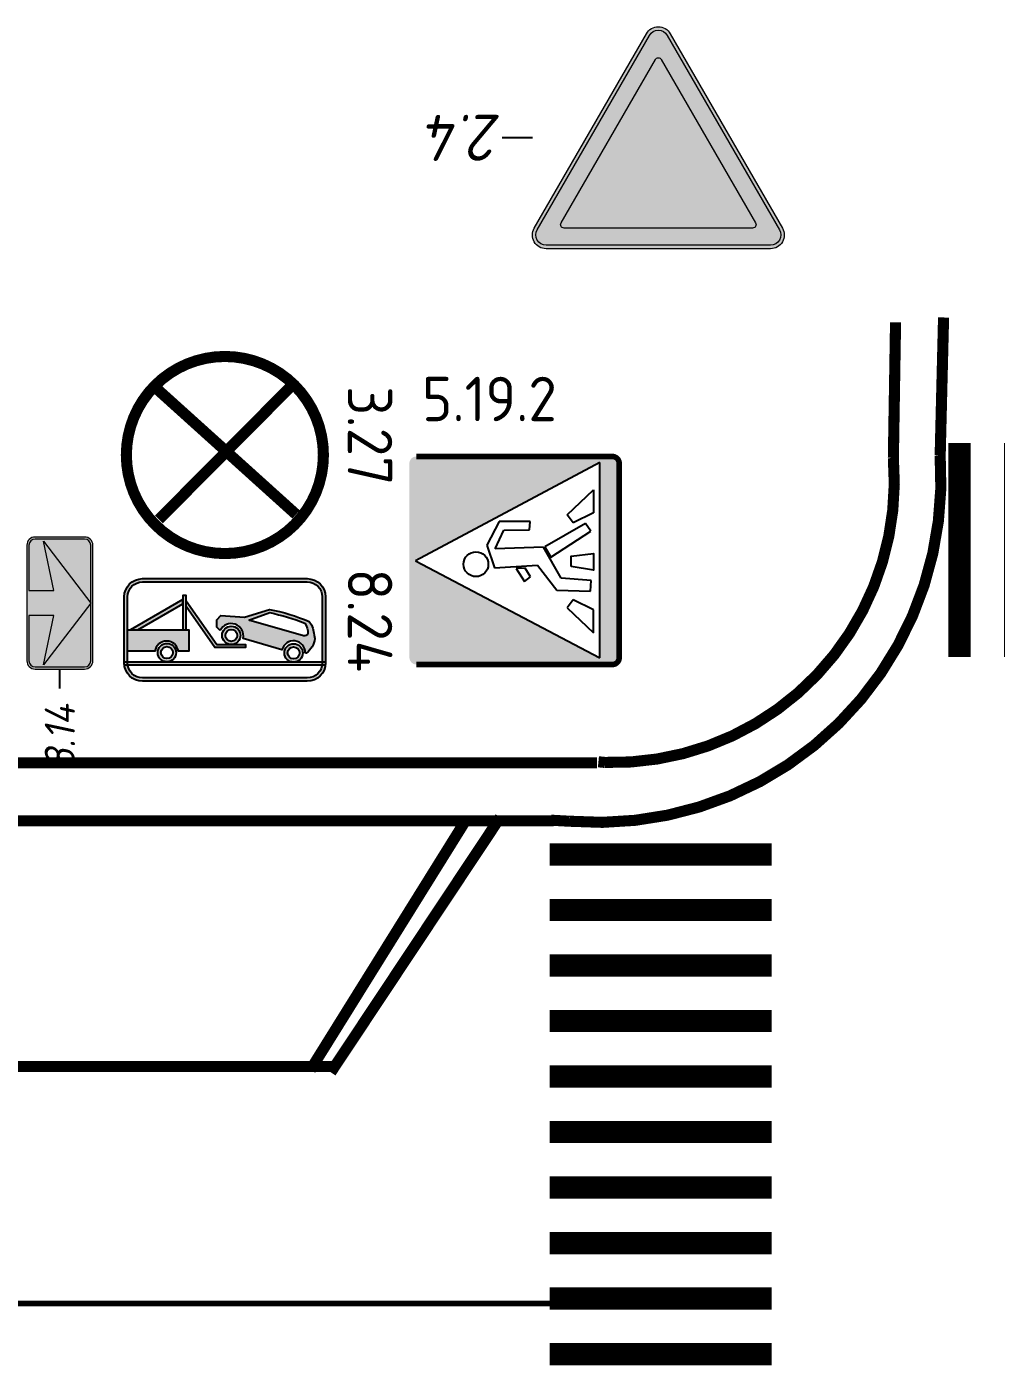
# Model space of a CAD drawing. Header units: millimetres. Extents: x 1734 to 2050, y 1482 to 1843.
# Drawn here: x 1881.59 to 1894.04, y 1755.46 to 1772.63 of the extents above; entities that cross this region are included whole.
import ezdxf
from ezdxf.enums import TextEntityAlignment as Align

# ---------------------------------------------------------------- set-up
doc = ezdxf.new("R2010")
doc.units = ezdxf.units.MM
for name, pattern in [('1.3', [17.848385, 5.910826, -0.0001, 11.937459]), ('1.6_3_1', [4, 0, -1, 3]), ('JIS_02_0.7', [1.35, 0.75, -0.6])]:
    doc.linetypes.add(name, pattern=pattern)
doc.layers.add('знаки', color=7, linetype='Continuous', lineweight=0)
doc.layers.add('КПЧ', color=9, linetype='Continuous')
doc.layers.add('Разметки', color=7, linetype='Continuous')
doc.styles.add('ROMAND', font='ROMAND.SHX', dxfattribs={"height": 2})
doc.styles.add('SASH', font='simplex8.shx', dxfattribs={"width": 0.9, "oblique": 12})

# ---------------------------------------------------------------- blocks, each defined once
blk = doc.blocks.new('tr')
at = {"layer": 'знаки', "true_color": 0xffffff}
h = blk.add_hatch(color=7, dxfattribs=at)
edge = h.paths.add_edge_path()
edge.add_arc((0, 3.621229744349193), 0.24, 29.99999999999783, 150.0000000000022)
edge.add_line((-0.2078460969082698, 3.741229744349198), (-2.159999999999854, 0.3600000000005821))
edge.add_arc((-1.952153903091926, 0.2399999999999523), 0.2399999999999387, 149.9999999999866, 269.9999999999933)
edge.add_line((-1.952153903092039, 0), (1.952153903091812, 0))
edge.add_arc((1.952153903091926, 0.2400000000000091), 0.2399999999999716, 269.9999999999931, 389.9999999999998)
edge.add_line((2.160000000000196, 0.3599999999999), (0.2078460969082696, 3.741229744349142))
edge = h.paths.add_edge_path(flags=16)
edge.add_arc((-2.273736754432321e-13, 3.621229744349193), 0.1800000000000062, 30.00000000000125, 149.9999999999988)
edge.add_line((-0.1558845726813161, 3.711229744349225), (-2.108038475772787, 0.3300000000005521))
edge.add_arc((-1.952153903091585, 0.2400000000002365), 0.1800000000001635, 149.9999999999088, 269.9999999998931)
edge.add_line((-1.952153903092039, 0.06000000000005912), (1.952153903091812, 0.05999999999994543))
edge.add_arc((1.952153903092039, 0.2399999999999523), 0.1800000000000091, 269.9999999999864, 390.0000000000301)
edge.add_line((2.108038475773128, 0.3300000000000409), (0.1558845726810885, 3.711229744349225))
at = {"layer": 'знаки'}
h = blk.add_hatch(color=1, dxfattribs=at)
edge = h.paths.add_edge_path()
edge.add_arc((-2.273736754432321e-13, 3.621229744349193), 0.1800000000000062, 30.00000000000125, 149.9999999999988)
edge.add_line((-0.1558845726813161, 3.711229744349225), (-2.108038475772787, 0.3300000000005521))
edge.add_arc((-1.952153903091585, 0.2400000000002365), 0.1800000000001635, 149.9999999999088, 269.9999999998931)
edge.add_line((-1.952153903092039, 0.06000000000005912), (1.952153903091812, 0.05999999999994543))
edge.add_arc((1.952153903092039, 0.2399999999999523), 0.1800000000000091, 269.9999999999864, 390.0000000000301)
edge.add_line((2.108038475773128, 0.3300000000000409), (0.1558845726810885, 3.711229744349225))
edge = h.paths.add_edge_path(flags=16)
edge.add_line((-0.05196152422718114, 3.291229744349152), (-1.692346281956588, 0.4499999999999318))
edge.add_arc((-1.640384757729407, 0.4199999999999591), 0.05999999999998847, 150.0000000000085, 270.0000000000064)
edge.add_line((-1.640384757729407, 0.3599999999999), (1.640384757729521, 0.3599999999999))
edge.add_arc((1.640384757729521, 0.4199999999999591), 0.05999999999998751, 269.9999999999919, 389.9999999999932)
edge.add_line((1.692346281956588, 0.4499999999999318), (0.05196152422706746, 3.291229744349152))
edge.add_arc((0, 3.26122974434918), 0.06000000000000022, 29.9999999999982, 150.0000000000018)
at = {"layer": 'знаки', "true_color": 0xffffff}
h = blk.add_hatch(color=7, dxfattribs=at)
edge = h.paths.add_edge_path()
edge.add_line((-0.05196152422718114, 3.291229744349152), (-1.692346281956588, 0.4499999999999318))
edge.add_arc((-1.640384757729407, 0.4199999999999591), 0.05999999999998847, 150.0000000000085, 270.0000000000064)
edge.add_line((-1.640384757729407, 0.3599999999999), (1.640384757729521, 0.3599999999999))
edge.add_arc((1.640384757729521, 0.4199999999999591), 0.05999999999998751, 269.9999999999919, 389.9999999999932)
edge.add_line((1.692346281956588, 0.4499999999999318), (0.05196152422706746, 3.291229744349152))
edge.add_arc((0, 3.26122974434918), 0.06000000000000022, 29.9999999999982, 150.0000000000018)
at = {"layer": 'Defpoints'}
blk.add_lwpolyline([(2.192115777974209, 1.930614872174544), (2.718782444640738, 1.930614872174544)], dxfattribs=at)
at = {"layer": 'знаки'}
blk.add_lwpolyline([(0.2078460969082698, 3.741229744349198, 0.5773502691896512), (-0.2078460969082698, 3.741229744349198), (-2.159999999999854, 0.3600000000005821), (-2.160000000000082, 0.3599999999999, 0.5773502691896649), (-1.952153903092039, 0), (1.952153903091926, 0, 0.5773502691896649), (2.160000000000196, 0.3599999999999), (0.2078460969082698, 3.741229744349198)], format="xyb", dxfattribs=at)
at = {"layer": 'знаки', "color": 7, "true_color": 0xffffff}
blk.add_lwpolyline([(0.1558845726810887, 3.711229744349225, 0.5773502691896113), (-0.1558845726813161, 3.711229744349225), (-2.108038475772787, 0.3300000000005525, 0.5773502691895339), (-1.952153903092039, 0.06000000000005912), (1.952153903091926, 0.05999999999994543, 0.5773502691898801), (2.108038475773128, 0.3300000000000409)], format="xyb", close=True, dxfattribs=at)
at = {"layer": 'знаки', "color": 1}
blk.add_lwpolyline([(-0.05196152422718114, 3.291229744349152), (-1.692346281956475, 0.4499999999999318, 0.5773502691896129), (-1.640384757729407, 0.3599999999999), (1.640384757729521, 0.3599999999999, 0.5773502691896317), (1.692346281956588, 0.4499999999999318), (0.05196152422706746, 3.291229744349152, 0.5773502691896462)], format="xyb", close=True, dxfattribs=at)
blk = doc.blocks.new('*U15')
at = {"layer": 'знаки', "xscale": -1, "rotation": 180}
blk.add_blockref('tr', (0, 3.861229744349316), dxfattribs=at)
at = {"layer": 'знаки', "color": 0, "lineweight": 30, "style": 'SASH', "oblique": 12, "width": 0.9}
blk.add_text('2.4', height=0.8, dxfattribs=at).set_placement((2.718782444640851, 1.930614872174772), align=Align.MIDDLE_LEFT)
blk = doc.blocks.new('*U17')
at = {"color": 0, "linetype": 'ByBlock', "lineweight": 15, "const_width": 0.3999999999999998}
for points in [[(2.524641808664925, 24.06794930478999), (6.502815247473189, 23.65065313806852)], [(2.420317766984556, 23.07340594508792), (6.398491205792819, 22.65610977836645)], [(2.315993725304188, 22.07886258538586), (6.294167164112451, 21.66156641866439)], [(2.211669683623819, 21.08431922568379), (6.189843122432082, 20.66702305896232)], [(2.10734564194345, 20.08977586598173), (6.085519080751713, 19.67247969926025)], [(2.003021600263081, 19.09523250627966), (5.981195039071345, 18.67793633955819)], [(1.898697558582712, 18.1006891465776), (5.876870997390975, 17.68339297985612)], [(1.794373516902343, 17.10614578687553), (5.772546955710607, 16.68884962015406)], [(1.690049475221975, 16.11160242717347), (5.668222914030238, 15.69430626045199)], [(1.585725433541606, 15.1170590674714), (5.563898872349869, 14.69976290074993)]]:
    blk.add_lwpolyline(points, dxfattribs=at)
blk = doc.blocks.new('*U20')
at = {"color": 0, "linetype": 'ByBlock', "lineweight": 15, "const_width": 0.3999999999999998}
for points in [[(-12.13342898836522, 1.272753308500346), (-11.73123181444704, 5.10698482568835)], [(-11.13888562866315, 1.16842926681999), (-10.73668845474498, 5.002660784007995)], [(-10.14434226896108, 1.064105225139634), (-9.742145095042911, 4.898336742327638)], [(-9.149798909259017, 0.9597811834592774), (-8.747601735340844, 4.794012700647282)], [(-8.15525554955695, 0.8554571417789212), (-7.753058375638776, 4.689688658966926)], [(-7.160712189854882, 0.7511331000985649), (-6.758515015936709, 4.58536461728657)], [(-6.166168830152816, 0.6468090584182087), (-5.763971656234642, 4.481040575606213)], [(-5.171625470450749, 0.5424850167378524), (-4.769428296532576, 4.376716533925857)], [(-4.177082110748682, 0.4381609750574962), (-3.774884936830509, 4.272392492245501)], [(-3.182538751046614, 0.3338369333771399), (-2.780341577128442, 4.168068450565144)], [(-2.187995391344547, 0.2295128916967837), (-1.785798217426375, 4.063744408884788)], [(-1.19345203164248, 0.1251888500164274), (-0.7912548577243079, 3.959420367204432)], [(-0.1989086719404135, 0.0208648083360712), (0.2032885019777591, 3.855096325524076)]]:
    blk.add_lwpolyline(points, dxfattribs=at)
blk = doc.blocks.new('*U50')
at = {"layer": 'знаки'}
h = blk.add_hatch(color=256, dxfattribs=at)
edge = h.paths.add_edge_path()
edge.add_arc((-1.531250000000058, 1.531249999999958), 0.2187499999999989, 89.99999999999972, 180.000000000004)
edge.add_line((-1.750000000000057, 1.531249999999943), (-1.750000000000057, 0.2187499999999574))
edge.add_arc((-1.531250000000053, 0.2187499999999538), 0.2187500000000036, 179.9999999999991, 269.9999999999991)
edge.add_line((-1.531250000000057, -4.973799150320701e-14), (1.531249999999943, 0))
edge.add_arc((1.531249999999942, 0.2187500000000016), 0.2187500000000016, 270.0000000000004, 359.9999999999996)
edge.add_line((1.749999999999943, 0.21875), (1.75, 1.53125))
edge.add_arc((1.531249999999995, 1.531250000000009), 0.2187500000000053, 359.9999999999977, 449.9999999999986)
edge.add_line((1.53125, 1.750000000000014), (-1.531250000000057, 1.749999999999957))
edge = h.paths.add_edge_path(flags=16)
edge.add_line((0.3281249999999432, 1.039062499999929), (1.640624999999943, 1.312499999999943))
edge.add_line((1.640624999999943, 1.312499999999943), (0, 0.0546875))
edge.add_line((0, 0.0546875), (-1.640625000000057, 1.312499999999943))
edge.add_line((-1.640625000000057, 1.312499999999943), (-0.3281250000000568, 1.039062499999929))
edge.add_line((-0.3281250000000568, 1.039062499999929), (-0.3281250000000568, 1.695312499999957))
edge.add_line((-0.3281250000000568, 1.695312499999957), (-1.531250000000057, 1.695312499999957))
edge.add_arc((-1.53125000000005, 1.53124999999995), 0.1640625000000071, 90.00000000000249, 180.0000000000025)
edge.add_line((-1.695312500000057, 1.531249999999943), (-1.6953125, 0.2187499999999574))
edge.add_arc((-1.531250000000023, 0.2187499999999275), 0.1640624999999771, 179.9999999999896, 269.9999999999882)
edge.add_line((-1.531250000000057, 0.05468749999995026), (1.531249999999943, 0.0546875))
edge.add_arc((1.531249999999941, 0.2187500000000021), 0.1640625000000021, 270.0000000000007, 359.9999999999993)
edge.add_line((1.695312499999943, 0.21875), (1.695312499999943, 1.53125))
edge.add_arc((1.531249999999962, 1.531250000000034), 0.1640624999999807, 359.9999999999883, 449.9999999999869)
edge.add_line((1.53125, 1.695312500000014), (0.3281249999999432, 1.695312499999957))
edge.add_line((0.3281249999999432, 1.695312499999957), (0.3281249999999432, 1.039062499999929))
at = {"layer": 'знаки', "true_color": 0xffffff}
h = blk.add_hatch(color=7, dxfattribs=at)
edge = h.paths.add_edge_path()
edge.add_line((0.3281249999999432, 1.039062499999929), (1.640624999999943, 1.312499999999943))
edge.add_line((1.640624999999943, 1.312499999999943), (0, 0.0546875))
edge.add_line((0, 0.0546875), (-1.640625000000057, 1.312499999999943))
edge.add_line((-1.640625000000057, 1.312499999999943), (-0.3281250000000568, 1.039062499999929))
edge.add_line((-0.3281250000000568, 1.039062499999929), (-0.3281250000000568, 1.695312499999957))
edge.add_line((-0.3281250000000568, 1.695312499999957), (-1.531250000000057, 1.695312499999957))
edge.add_arc((-1.53125000000005, 1.53124999999995), 0.1640625000000071, 90.00000000000249, 180.0000000000025)
edge.add_line((-1.695312500000057, 1.531249999999943), (-1.6953125, 0.2187499999999574))
edge.add_arc((-1.531250000000023, 0.2187499999999275), 0.1640624999999771, 179.9999999999896, 269.9999999999882)
edge.add_line((-1.531250000000057, 0.05468749999995026), (1.531249999999943, 0.0546875))
edge.add_arc((1.531249999999941, 0.2187500000000021), 0.1640625000000021, 270.0000000000007, 359.9999999999993)
edge.add_line((1.695312499999943, 0.21875), (1.695312499999943, 1.53125))
edge.add_arc((1.531249999999962, 1.531250000000034), 0.1640624999999807, 359.9999999999883, 449.9999999999869)
edge.add_line((1.53125, 1.695312500000014), (0.3281249999999432, 1.695312499999957))
edge.add_line((0.3281249999999432, 1.695312499999957), (0.3281249999999432, 1.039062499999929))
at = {"layer": 'Defpoints'}
blk.add_lwpolyline([(-2.264221629327103, 0.8750000000000289), (-1.764221629327103, 0.8750000000000289)], dxfattribs=at)
at = {"layer": 'знаки'}
blk.add_lwpolyline([(-1.531250000000057, 1.749999999999957, 0.4142135623731172), (-1.750000000000057, 1.531249999999943), (-1.750000000000057, 0.2187499999999574, 0.414213562373095), (-1.531250000000057, -4.973799150320701e-14), (1.531249999999943, 0, 0.4142135623730909), (1.749999999999943, 0.21875), (1.75, 1.53125, 0.4142135623731), (1.53125, 1.750000000000014), (-1.531250000000057, 1.749999999999957)], format="xyb", dxfattribs=at)
blk.add_lwpolyline([(0.3281249999999432, 1.039062499999929), (1.640624999999943, 1.312499999999943), (0, 0.0546875), (-1.640625000000057, 1.312499999999943), (-0.3281250000000568, 1.039062499999929), (-0.3281250000000568, 1.695312499999957), (-1.531250000000057, 1.695312499999957, 0.4142135623730951), (-1.695312500000057, 1.531249999999943), (-1.6953125, 0.2187499999999574, 0.4142135623730876), (-1.531250000000057, 0.05468749999995026), (1.531249999999943, 0.0546875, 0.4142135623730876), (1.695312499999943, 0.21875), (1.695312499999943, 1.53125, 0.4142135623730876), (1.53125, 1.695312500000014), (0.3281249999999432, 1.695312499999957)], format="xyb", close=True, dxfattribs=at)
at = {"layer": 'знаки', "color": 0, "lineweight": 30, "style": 'SASH', "oblique": 12, "width": 0.9}
blk.add_text('8.14', height=0.8, dxfattribs=at).set_placement((-4.41337941134276, 0.8750000000000284), align=Align.MIDDLE_LEFT)

msp = doc.modelspace()

# ---------------------------------------------------------------- hatches: boundary and pattern name
at = {"linetype": 'Continuous'}
h = msp.add_hatch(color=4, dxfattribs=at)
h.paths.add_polyline_path([(1886.592658626502, 1767.116111617165, 0.4142135623731241), (1886.503609610604, 1767.027062601268), (1886.503609610604, 1766.379487795573), (1887.712810799058, 1766.379487795573), (1888.948631298873, 1767.038940221595), (1888.948631298873, 1766.379487795573), (1889.196761659717, 1766.379487795573), (1889.196761659717, 1767.027062601268, 0.4142135623731246), (1889.107712643819, 1767.116111617165)])
h.paths.add_polyline_path([(1886.503609610604, 1766.379487795573), (1886.503609610604, 1764.535390212933, 0.4142135623730246), (1886.592658626502, 1764.446341197035), (1889.107712643819, 1764.446341197035, 0.4142135623731246), (1889.196761659717, 1764.535390212933), (1889.196761659717, 1766.379487795573), (1888.948631298873, 1766.379487795573), (1888.948631298873, 1764.531785081871), (1886.581750999344, 1765.775937256471), (1887.712810799058, 1766.379487795573)])
at = {"lineweight": 5}
h = msp.add_hatch(color=7, dxfattribs=at)
h.dxf.hatch_style = 1
h.paths.add_polyline_path([(1885.248474849528, 1764.954373373693), (1885.218883156042, 1764.99871945016, 0.05416512969881253), (1884.707483814322, 1765.153710067192), (1884.388735622424, 1765.055950113421), (1884.081488214997, 1765.07486033955), (1884.031017977843, 1765.018608519919), (1884.031017977843, 1764.927230583403), (1884.075612454276, 1764.88263610697, -0.896878247196106), (1884.368430658644, 1764.779937335453), (1884.868310292349, 1764.634207001697, -0.888680215592695), (1885.167425306314, 1764.597914672232), (1885.180510937678, 1764.592292776554, 0.2176691172977538), (1885.289089507974, 1764.780812895823, 0.06653175236752593)], flags=0)
h.paths.add_polyline_path([(1884.444560080159, 1765.013780027473), (1884.710492657976, 1765.112913179144, -0.035096309321531), (1885.162207138782, 1764.978605035103, -0.1662100052544287), (1885.200640858667, 1764.84386028455, -0.4179499336667029), (1885.14448996978, 1764.815048949458)], flags=0)
h.paths.add_polyline_path([(1884.336117769728, 1764.820278838214, 1), (1884.100228191264, 1764.820278838214, 0.3623223395688758), (1884.197016006698, 1764.704247136656), (1884.239329954295, 1764.704247136656, 0.3623223395688758)], flags=0)
h.paths.add_polyline_path([(1884.141685493565, 1764.820278838214, -1), (1884.294660467428, 1764.820278838214, -1)], flags=0)
h.paths.add_polyline_path([(1885.135055646764, 1764.596182330265, 1), (1884.8991660683, 1764.596182330265, 0.3348858084505233), (1884.984719349095, 1764.482772615125), (1885.049502365969, 1764.482772615125, 0.3348858084505233)], flags=0)
h.paths.add_polyline_path([(1884.9406233706, 1764.596182330265, -1), (1885.093598344463, 1764.596182330265, -1)], flags=0)
h.paths.add_polyline_path([(1885.385050804644, 1764.467356206438), (1885.385050804644, 1764.482772615125), (1885.049502365969, 1764.482772615125, -0.1400081166550272), (1884.984719349095, 1764.482772615125), (1883.40643936726, 1764.482772615125, -0.06455133495548672), (1883.376111764203, 1764.482772615125), (1882.885813486252, 1764.482772615125), (1882.885813486252, 1764.467356206438, 0.03105515838720347), (1882.887294642603, 1764.443532018031), (1885.383569648295, 1764.443532018031, 0.03105515838720137)], flags=0)
h.paths.add_polyline_path([(1883.509220354963, 1764.599738560725, 1), (1883.273330776499, 1764.599738560725, 0.3769374024296787), (1883.376111764203, 1764.482772615125), (1883.40643936726, 1764.482772615125, 0.3769374024296787)], flags=0)
h.paths.add_polyline_path([(1883.314788078799, 1764.599738560725, -1), (1883.467763052662, 1764.599738560725, -1)], flags=0)
h.paths.add_polyline_path([(1883.671325108114, 1764.891041955998), (1882.885813486252, 1764.891041955998), (1882.885813486252, 1764.617822520767), (1883.237838732024, 1764.617822520767, -0.8620242773561775), (1883.538089158689, 1764.617822520767), (1883.671325108114, 1764.617822520767)], flags=0)
h.paths.add_polyline_path([(1883.638024399808, 1765.331331455091), (1883.594514438979, 1765.331331455091), (1883.594514438979, 1764.891041955998), (1883.638024399808, 1764.891041955998)], flags=0)
h.paths.add_polyline_path([(1883.594514438979, 1765.225552964522), (1883.594514438979, 1765.279619404246), (1882.92539208061, 1764.891041955998), (1883.018292493878, 1764.891041955998)], flags=0)
h.paths.add_polyline_path([(1883.638024399808, 1765.2618359046), (1883.638024399808, 1765.190079859102), (1884.006957833033, 1764.664253041225), (1884.401253547439, 1764.664253041225), (1884.401253547439, 1764.704247136656), (1884.239329954295, 1764.704247136656, -0.09042350249594645), (1884.197016006698, 1764.704247136656), (1884.030498723007, 1764.704247136656)], flags=0)
h.paths.add_polyline_path([(1885.19270589203, 1765.548529920473), (1883.078158398867, 1765.548529920473, 0.4142135623730675), (1882.844356183952, 1765.314727705558), (1882.844356183952, 1764.467356206438, 0.4142135623731256), (1883.078158398867, 1764.233553991523), (1885.19270589203, 1764.233553991523, 0.4142135623730643), (1885.426508106945, 1764.467356206438), (1885.426508106945, 1765.314727705558, 0.4142135623731234)])
h.paths.add_polyline_path([(1885.19270589203, 1765.507072618173, -0.4142135623730951), (1885.385050804644, 1765.314727705558), (1885.385050804644, 1764.467356206438, -0.4142135623730951), (1885.19270589203, 1764.275011293824), (1883.078158398867, 1764.275011293824, -0.4142135623730951), (1882.885813486252, 1764.467356206438), (1882.885813486252, 1765.314727705558, -0.4142135623730951), (1883.078158398867, 1765.507072618173)], flags=16)
h.paths.add_polyline_path([(1883.638024399808, 1765.331331455091), (1883.638024399808, 1765.2618359046), (1884.030498723007, 1764.704247136656), (1884.197016006698, 1764.704247136656, -0.3623223395688758), (1884.100228191264, 1764.820278838214, -1), (1884.336117769728, 1764.820278838214, -0.3623223395688758), (1884.239329954295, 1764.704247136656), (1884.401253547439, 1764.704247136656), (1884.401253547439, 1764.664253041225), (1884.006957833033, 1764.664253041225), (1883.638024399808, 1765.190079859102), (1883.638024399808, 1764.891041955998), (1882.92539208061, 1764.891041955998), (1883.594514438979, 1765.279619404246), (1883.594514438979, 1765.331331455091)], flags=0)
h.paths.add_polyline_path([(1884.081488214997, 1765.07486033955), (1884.388735622424, 1765.055950113421), (1884.707483814322, 1765.153710067192, -0.05416512969881244), (1885.218883156042, 1764.99871945016), (1885.248474849528, 1764.954373373693, -0.066531752367526), (1885.289089507974, 1764.780812895823, -0.2176691172977545), (1885.180510937678, 1764.592292776554), (1885.167425306314, 1764.597914672232, 0.888680215592695), (1884.868310292349, 1764.634207001697), (1884.368430658644, 1764.779937335453, 0.896878247196106), (1884.075612454276, 1764.88263610697), (1884.031017977843, 1764.927230583403), (1884.031017977843, 1765.018608519919)], flags=0)
h.paths.add_polyline_path([(1883.509220354963, 1764.599738560725, -0.3769374024296787), (1883.40643936726, 1764.482772615125), (1884.984719349095, 1764.482772615125, -0.3348858084505233), (1884.8991660683, 1764.596182330265, -1), (1885.135055646764, 1764.596182330265, -0.4982554967166157), (1884.984719349095, 1764.482772615125), (1883.40643936726, 1764.482772615125, -0.4524988546835133), (1883.273330776499, 1764.599738560725, -1)], flags=0)
h = msp.add_hatch(color=7, dxfattribs=at)
h.dxf.hatch_style = 1
h.paths.add_polyline_path([(1884.336117769728, 1764.820278838214, 1), (1884.100228191264, 1764.820278838214, 0.3623223395688758), (1884.197016006698, 1764.704247136656), (1884.239329954295, 1764.704247136656, 0.3623223395688758)], flags=17)
h.paths.add_polyline_path([(1884.141685493565, 1764.820278838214, -1), (1884.294660467428, 1764.820278838214, -1)], flags=16)
h.paths.add_polyline_path([(1885.135055646764, 1764.596182330265, 1), (1884.8991660683, 1764.596182330265, 0.3348858084505233), (1884.984719349095, 1764.482772615125), (1885.049502365969, 1764.482772615125, 0.3348858084505233)])
h.paths.add_polyline_path([(1884.9406233706, 1764.596182330265, -1), (1885.093598344463, 1764.596182330265, -1)], flags=16)
h.paths.add_polyline_path([(1884.401253547439, 1764.704247136656), (1884.239329954295, 1764.704247136656, -0.09042350249594643), (1884.197016006698, 1764.704247136656), (1884.030498723007, 1764.704247136656), (1883.638024399808, 1765.2618359046), (1883.638024399808, 1765.190079859102), (1884.006957833033, 1764.664253041225), (1884.401253547439, 1764.664253041225)])
h.paths.add_polyline_path([(1883.638024399808, 1765.331331455091), (1883.594514438979, 1765.331331455091), (1883.594514438979, 1764.891041955998), (1883.638024399808, 1764.891041955998)])
h.paths.add_polyline_path([(1883.594514438979, 1765.225552964522), (1883.594514438979, 1765.279619404246), (1882.92539208061, 1764.891041955998), (1883.018292493878, 1764.891041955998)])
h.paths.add_polyline_path([(1883.671325108114, 1764.891041955998), (1882.885813486252, 1764.891041955998), (1882.885813486252, 1764.617822520767), (1883.237838732024, 1764.617822520767, -0.8620242773561775), (1883.538089158689, 1764.617822520767), (1883.671325108114, 1764.617822520767)])
h.paths.add_polyline_path([(1883.273330776499, 1764.599738560725, 0.3769374024296787), (1883.376111764203, 1764.482772615125), (1883.40643936726, 1764.482772615125, 0.3769374024296787), (1883.509220354963, 1764.599738560725, 1)])
h.paths.add_polyline_path([(1883.467763052662, 1764.599738560725, -1), (1883.314788078799, 1764.599738560725, -1)], flags=16)
h = msp.add_hatch(color=7, dxfattribs=at)
h.dxf.hatch_style = 1
h.paths.add_polyline_path([(1885.248474849528, 1764.954373373693), (1885.218883156042, 1764.99871945016, 0.05416512969881253), (1884.707483814322, 1765.153710067192), (1884.388735622424, 1765.055950113421), (1884.081488214997, 1765.07486033955), (1884.031017977843, 1765.018608519919), (1884.031017977843, 1764.927230583403), (1884.075612454276, 1764.88263610697, -0.8968782471961054), (1884.368430658644, 1764.779937335453), (1884.868310292349, 1764.634207001697, -0.888680215592695), (1885.167425306314, 1764.597914672232), (1885.180510937678, 1764.592292776554, 0.2176691172977532), (1885.289089507974, 1764.780812895823, 0.0665317523675262)])
h.paths.add_polyline_path([(1884.444560080159, 1765.013780027473), (1884.710492657976, 1765.112913179144, -0.03509630932153101), (1885.162207138782, 1764.978605035103, -0.1662100052544286), (1885.200640858667, 1764.84386028455, -0.4179499336667036), (1885.14448996978, 1764.815048949458)], flags=16)
h = msp.add_hatch(color=7, dxfattribs=at)
h.dxf.hatch_style = 1
h.paths.add_polyline_path([(1885.385050804644, 1764.467356206438), (1885.385050804644, 1764.482772615125), (1885.049502365969, 1764.482772615125, -0.1400081166550275), (1884.984719349095, 1764.482772615125), (1883.40643936726, 1764.482772615125, -0.06455133495548672), (1883.376111764203, 1764.482772615125), (1882.885813486252, 1764.482772615125), (1882.885813486252, 1764.467356206438, 0.03105515838720347), (1882.887294642603, 1764.443532018031), (1885.383569648295, 1764.443532018031, 0.03105515838720213)])

# ---------------------------------------------------------------- linework, layer by layer
at = {"color": 4, "linetype": 'Continuous'}
for p, q in [((1888.948631298873, 1767.038940221595), (1886.581750999344, 1765.775937256471)), ((1888.948631298873, 1764.531785081871), (1888.948631298873, 1767.038940221595)), ((1886.581750999344, 1765.775937256471), (1888.948631298873, 1764.531785081871))]:
    msp.add_line(p, q, dxfattribs=at)
at = {"color": 7, "linetype": 'Continuous'}
for p, q in [((1888.526554121237, 1766.36785376115), (1888.868586944474, 1766.687883353414)), ((1888.868586944474, 1766.687883353414), (1888.868586944474, 1766.394157623003)), ((1887.656561630125, 1766.280635146625), (1887.497411415364, 1765.977358442799)), ((1888.052908790753, 1766.282123239416), (1887.656561630125, 1766.280635146625)), ((1888.043810473174, 1766.174131846328), (1888.052908790753, 1766.282123239416)), ((1888.765025859201, 1766.255904006362), (1888.244033043972, 1765.954977806201)), ((1888.606717986608, 1766.262638693014), (1888.526554121237, 1766.36785376115)), ((1888.868586944474, 1766.394157623003), (1888.606717986608, 1766.262638693014)), ((1888.832820280934, 1766.155838624863), (1888.765025859201, 1766.255904006362)), ((1887.605644185031, 1765.931515227901), (1887.717393140166, 1766.171784348987)), ((1887.717393140166, 1766.171784348987), (1888.043810473174, 1766.174131846328)), ((1888.320151112286, 1765.825636584626), (1888.832820280934, 1766.155838624863)), ((1887.497411415364, 1765.977358442799), (1887.597516645795, 1765.689066519528)), ((1888.225849092659, 1765.952473093559), (1887.605644185031, 1765.931515227901)), ((1888.453277706674, 1765.552967789969), (1888.225849092659, 1765.952473093559)), ((1888.244033043972, 1765.954977806201), (1888.320151112286, 1765.825636584626)), ((1887.597516645795, 1765.689066519528), (1888.148329097922, 1765.720903087957)), ((1887.991174004076, 1765.685134785568), (1887.874546153923, 1765.680209074574)), ((1887.874546153923, 1765.680209074574), (1887.98129431195, 1765.513562873372)), ((1887.98129431195, 1765.513562873372), (1888.059697357508, 1765.569830446624)), ((1888.059697357508, 1765.569830446624), (1887.991174004076, 1765.685134785568)), ((1888.148329097922, 1765.720903087957), (1888.395641734758, 1765.399963907736)), ((1888.395641734758, 1765.399963907736), (1888.826267888265, 1765.386643839956)), ((1888.835481666646, 1765.525933434782), (1888.453277706674, 1765.552967789969)), ((1888.826267888265, 1765.386643839956), (1888.835481666646, 1765.525933434782)), ((1888.606717986608, 1765.277879025684), (1888.526554121237, 1765.172663957547)), ((1888.868586944474, 1765.146360095695), (1888.606717986608, 1765.277879025684)), ((1888.526554121237, 1765.172663957547), (1888.868586944474, 1764.852634365284)), ((1888.868586944474, 1764.852634365284), (1888.868586944474, 1765.146360095695))]:
    msp.add_line(p, q, dxfattribs=at)
at = {"color": 1, "linetype": 'Continuous', "const_width": 0.1424784254365765}
msp.add_lwpolyline([(1882.870936119699, 1767.134847713121, 1), (1885.399928171199, 1767.134847713121, 1)], format="xyb", close=True, dxfattribs=at)
for points in [[(1883.22762947988, 1768.015100244798), (1885.048784452732, 1766.372823630257)], [(1883.288386506004, 1766.307349852259), (1884.977296211241, 1768.009668080193)]]:
    msp.add_lwpolyline(points, dxfattribs=at)
at = {"color": 4, "linetype": 'Continuous', "const_width": 0.07123885652400562}
for points in [[(1889.107712643819, 1767.116111617165), (1886.592658626502, 1767.116111617165)], [(1889.196761659717, 1764.535390212933), (1889.196761659717, 1767.027062601268)], [(1886.592658626502, 1764.446341197035), (1889.107712643819, 1764.446341197035)]]:
    msp.add_lwpolyline(points, dxfattribs=at)
for points in [[(1889.196761659717, 1767.027062601268, 0.4142135623730955), (1889.107712643819, 1767.116111617165, 0.4142135623730955)], [(1889.107712643819, 1764.446341197035, 0.4142135623730948), (1889.196761659717, 1764.535390212933, 0.4142135623730948)]]:
    msp.add_lwpolyline(points, format="xyb", dxfattribs=at)
at = {"color": 7, "linetype": 'Continuous'}
msp.add_lwpolyline([(1888.578599253956, 1765.703201979756), (1888.579762186354, 1765.83698973126), (1888.866424978303, 1765.872472563723), (1888.866424978303, 1765.656085418161)], close=True, dxfattribs=at)
msp.add_circle((1887.357734662909, 1765.733957092167), 0.1590270292042215, dxfattribs=at)
at = {"layer": 'КПЧ', "color": 5, "lineweight": 30, "const_width": 0.1424777130480112}
msp.add_lwpolyline([(1892.743538425551, 1768.836707660706), (1892.715471237122, 1767.09817268293, -0.4467146104169535), (1889.011807494413, 1763.190506904099), (1888.929810185056, 1763.198706763219)], format="xyb", dxfattribs=at)
msp.add_lwpolyline([(1755.006745417209, 1763.189608221523), (1888.910337940446, 1763.185418469844)], dxfattribs=at)
at = {"layer": 'Разметки', "color": 7, "linetype": '1.3', "lineweight": 0, "const_width": 0.1424777130480112, "flags": 128}
msp.add_lwpolyline([(1893.35973288006, 1768.899470691053), (1893.316144816181, 1767.127999597093, -0.4588445324113939), (1888.559997162793, 1762.436119865045), (1888.320528920027, 1762.449228649505)], format="xyb", dxfattribs=at)
at = {"layer": 'Разметки', "color": 255}
for points in [[(1883.078158398867, 1765.548529920473), (1885.19270589203, 1765.548529920473, -0.4142135623731407), (1885.426508106945, 1765.314727705558), (1885.426508106945, 1764.467356206438, -0.4142135623730721), (1885.19270589203, 1764.233553991523), (1883.078158398867, 1764.233553991523, -0.4142135623731407), (1882.844356183952, 1764.467356206438), (1882.844356183952, 1765.314727705558, -0.4142135623730721)], [(1883.078158398867, 1765.507072618173), (1885.19270589203, 1765.507072618173, -0.414213562373095), (1885.385050804644, 1765.314727705558), (1885.385050804644, 1764.467356206438, -0.414213562373095), (1885.19270589203, 1764.275011293824), (1883.078158398867, 1764.275011293824, -0.414213562373095), (1882.885813486252, 1764.467356206438), (1882.885813486252, 1765.314727705558, -0.414213562373095)]]:
    msp.add_lwpolyline(points, format="xyb", close=True, dxfattribs=at)
for points in [[(1883.018292493878, 1764.891041955998), (1883.594514438979, 1765.225552964522), (1883.594514438979, 1765.279619404246), (1882.92539208061, 1764.891041955998)], [(1883.638024399808, 1764.891041955998), (1883.638024399808, 1765.331331455091), (1883.594514438979, 1765.331331455091), (1883.594514438979, 1764.891041955998)], [(1883.638024399808, 1765.2618359046), (1884.030498723007, 1764.704247136656), (1884.401253547439, 1764.704247136656), (1884.401253547439, 1764.664253041225), (1884.006957833033, 1764.664253041225), (1883.638024399808, 1765.190079859102)], [(1882.844356183952, 1764.482772615125), (1885.426508106945, 1764.482772615125)], [(1882.845573180623, 1764.443532018031), (1885.425291110275, 1764.443532018031)]]:
    msp.add_lwpolyline(points, dxfattribs=at)
for points in [[(1884.075612454276, 1764.88263610697), (1884.031017977843, 1764.927230583403), (1884.031017977843, 1765.018608519919), (1884.081488214997, 1765.07486033955), (1884.388735622424, 1765.055950113421), (1884.707483814322, 1765.153710067192, -0.05416512969881247), (1885.218883156042, 1764.99871945016), (1885.248474849528, 1764.954373373693, -0.06653175236752579), (1885.289089507974, 1764.780812895823, -0.2176691172977544), (1885.180510937678, 1764.592292776554), (1885.167425306314, 1764.597914672232, 0.8886802155926943), (1884.868310292349, 1764.634207001697), (1884.368430658644, 1764.779937335453, 0.8968782471961048), (1884.075612454276, 1764.88263610697)], [(1884.444560080159, 1765.013780027473), (1884.710492657976, 1765.112913179144, -0.03509630932153104), (1885.162207138782, 1764.978605035103, -0.1662100052544279), (1885.200640858667, 1764.84386028455, -0.4179499336667031), (1885.14448996978, 1764.815048949458), (1884.444560080159, 1765.013780027473)], [(1882.885813486252, 1764.891041955998), (1883.671325108114, 1764.891041955998), (1883.671325108114, 1764.617822520767), (1883.538089158689, 1764.617822520767, 0.8620242773561769), (1883.237838732024, 1764.617822520767), (1882.885813486252, 1764.617822520767)]]:
    msp.add_lwpolyline(points, format="xyb", dxfattribs=at)
at = {"layer": 'Разметки', "color": 7, "linetype": '1.3', "lineweight": 0, "const_width": 0.1424777130480112, "flags": 128}
msp.add_lwpolyline([(1797.05019693536, 1762.45401926363), (1888.355565870799, 1762.440672119616)], dxfattribs=at)
at = {"layer": 'Разметки', "color": 2, "linetype": '1.3', "lineweight": 0, "const_width": 0.1424777130480112, "flags": 128}
for points in [[(1887.241198429201, 1762.470436287139), (1885.233999999848, 1759.246969953275)], [(1799.643150186883, 1759.299947854695), (1885.529322319726, 1759.288460278494)]]:
    msp.add_lwpolyline(points, dxfattribs=at)
at = {"layer": 'Разметки', "color": 2, "linetype": 'JIS_02_0.7', "lineweight": 0, "const_width": 0.1424777130480112, "flags": 128}
msp.add_lwpolyline([(1887.66963213521, 1762.486001253971), (1885.495530279615, 1759.214533820726)], dxfattribs=at)
at = {"layer": 'Разметки', "linetype": '1.6_3_1', "lineweight": 0, "const_width": 0.0712388565240056, "flags": 128}
msp.add_lwpolyline([(1888.53303551892, 1756.249456642398), (1769.731664252115, 1756.229882096089)], dxfattribs=at)
at = {"layer": 'Разметки', "color": 255}
for centre, radius in [((1884.218172980496, 1764.820278838214), 0.1179447892317995), ((1884.218172980496, 1764.820278838214), 0.07648748693121703), ((1883.391275565731, 1764.599738560725), 0.1179447892317995), ((1885.017110857532, 1764.596182330265), 0.1179447892317995), ((1883.391275565731, 1764.599738560725), 0.07648748693121703), ((1885.017110857532, 1764.596182330265), 0.07648748693121703)]:
    msp.add_circle(centre, radius, dxfattribs=at)

# ---------------------------------------------------------------- block references
at = {"layer": 'знаки'}
for name, p, xscale, yscale, zscale, rotation in [('*U15', (1889.698759792253, 1772.629405691649), 0.7376622389709998, 0.7376622389709998, 0.7376622389709998, 180), ('*U50', (1882.440939742895, 1765.23592302475), 0.4839303767251448, 0.4839303767251448, 0.4839303767251448, 89.99999999999999)]:
    msp.add_blockref(name, p, dxfattribs=dict(at, xscale=xscale, yscale=yscale, zscale=zscale, rotation=rotation))
at = {"layer": 'Разметки', "color": 7, "xscale": -0.7123885652400561, "yscale": 0.7123885652400561, "zscale": 0.7123885652400561, "rotation": 354.0117768827567}
for name, p in [('*U20', (1893.422640567353, 1764.543354143164)), ('*U17', (1891.152710828148, 1744.770531828107))]:
    msp.add_blockref(name, p, dxfattribs=at)

# ---------------------------------------------------------------- texts
at = {"color": 7, "linetype": 'Continuous', "style": 'ROMAND', "width": 0.9}
for s, p in [('3.27', (1885.713116775483, 1768.017948864263)), ('8.24', (1885.713116775483, 1765.677471927816))]:
    msp.add_text(s, height=0.569910852192045, rotation=270, dxfattribs=at).set_placement(p)
msp.add_text('5.19.2', height=0.569910852192045, dxfattribs=at).set_placement((1886.66614999429, 1767.568711625591))

doc.saveas('drawing.dxf')
